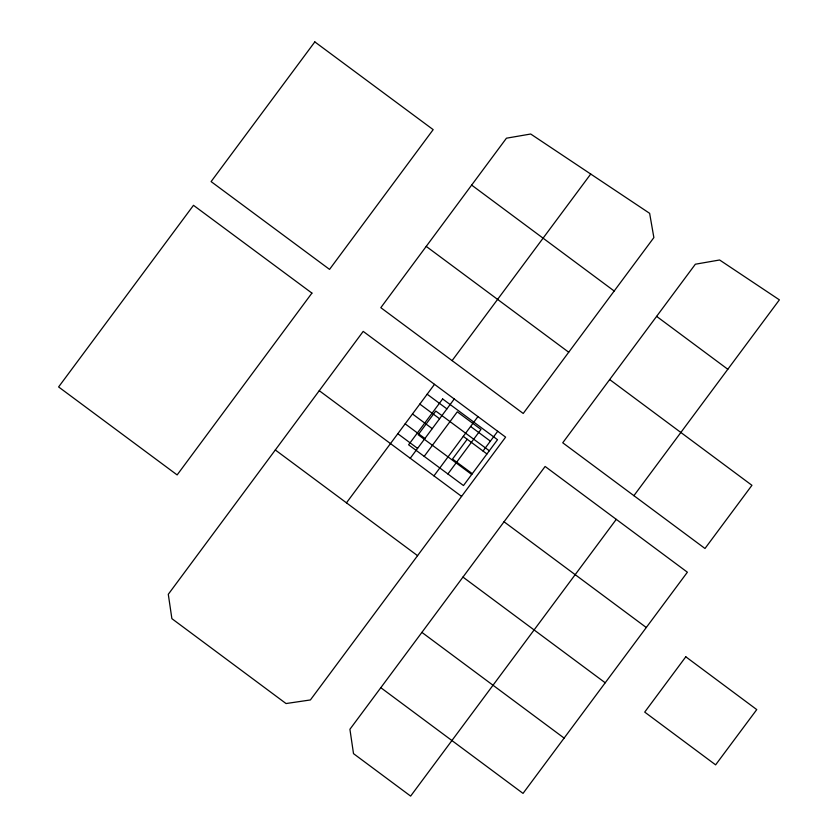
<?xml version="1.0" encoding="UTF-8"?>
<svg xmlns="http://www.w3.org/2000/svg" width="838" height="838" viewBox="0 0 838 838"><rect width="100%" height="100%" fill="white"/><g stroke="black" fill="none" stroke-linecap="round" stroke-linejoin="round"><path stroke-width="1.26" d="M275.314 449.975L363.2 331.387L505.607 437.132L310.395 699.95L286.041 703.543L171.884 618.654L168.291 594.299L275.314 449.975L417.575 555.678M471.647 185.093L380.819 307.672L523.226 413.469L653.87 237.594L649.639 213.334L530.705 134.017L506.445 138.197L471.647 185.093L614.16 290.985M346.471 502.821L434.503 384.338M452.111 360.612L590.738 174.021M410.243 458.271L454.248 399.003M424.196 456.364L457.276 411.825L480.981 429.423L447.901 473.973M433.948 475.869L477.953 416.601M467.195 439.269L452.53 459.025L472.286 473.69M483.044 451.022L497.709 431.266M380.819 687.694L545.119 466.462L687.38 572.207L523.027 793.397L380.819 687.694L349.917 729.28L353.51 753.634L410.63 796.1L616.276 519.361M609.676 379.562L562.738 442.789L704.988 548.492L751.937 485.307L609.676 379.562L695.351 264.221L719.612 259.99L779.392 299.847L633.884 495.687M426.238 246.403L568.688 352.201M427.16 394.216L446.916 408.881M470.621 426.479L490.377 441.144M489.308 450.781L435.791 411.039L418.172 434.733L471.7 474.476M419.828 404.094L439.583 418.759M463.288 436.357L486.951 453.945M412.495 413.972L432.24 428.637M405.163 423.85L424.908 438.515M397.82 433.728L417.575 448.393M461.56 496.379L319.257 390.686M605.204 682.771L462.943 577.078M656.625 316.376L727.824 369.275M504.026 521.77L646.287 627.515M421.902 632.386L564.11 738.089M311.925 293.101L177.143 474.926L58.608 386.947L193.484 205.32L311.925 293.101M314.826 41.9L211.103 181.595L329.544 269.386L433.173 129.639L314.826 41.9M442.642 398.961L408.598 444.789L463.487 485.548L497.521 439.709L442.642 398.961M685.798 656.793L644.715 712.101L715.621 764.853L756.756 709.597L685.798 656.793"/></g></svg>
